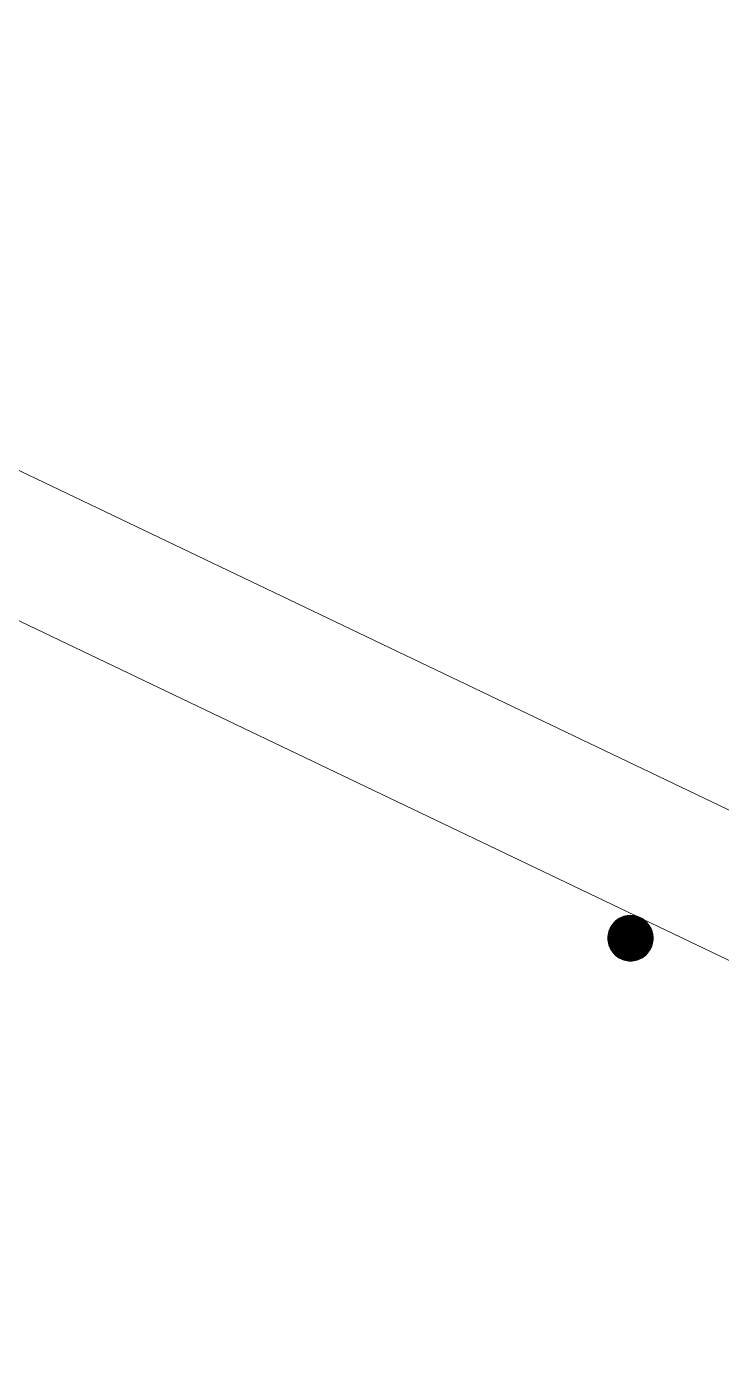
# Model space of a CAD drawing. Header units: centimetres. Extents: x 402 to 3875, y 442 to 2267.
# Drawn here: x 712.5 to 789.4, y 1870.6 to 2017.6 of the extents above; entities that cross this region are included whole.
import ezdxf

# ---------------------------------------------------------------- set-up
doc = ezdxf.new("R2010")
doc.units = ezdxf.units.CM
doc.layers.add('Columns of the Existing Mesh Walls', color=250, linetype='Continuous')

# ---------------------------------------------------------------- blocks, each defined once
blk = doc.blocks.new('Group_1')
at = {"layer": 'Columns of the Existing Mesh Walls', "lineweight": 20}
for p, q in [((220.82, 378.93), (221.13, 379.31)), ((220.82, 378.93, 190), (221.13, 379.31)), ((220.82, 378.93, 190), (221.13, 379.31, 190)), ((221.06, 379.25), (220.94, 379.1)), ((221.19, 379.38), (221.06, 379.25)), ((221.13, 379.31), (221.51, 379.62)), ((221.13, 379.31, 190), (221.51, 379.62)), ((221.13, 379.31, 190), (221.51, 379.62, 190)), ((221.13, 379.31), (221.13, 379.31, 190)), ((221.34, 379.5), (221.19, 379.38)), ((221.49, 379.61), (221.34, 379.5)), ((221.64, 379.71), (221.49, 379.61)), ((221.51, 379.62), (221.94, 379.86)), ((221.51, 379.62, 190), (221.94, 379.86)), ((221.51, 379.62, 190), (221.94, 379.86, 190)), ((221.51, 379.62), (221.51, 379.62, 190)), ((221.81, 379.8), (221.64, 379.71)), ((221.98, 379.87), (221.81, 379.8)), ((221.94, 379.86), (222.89, 380.05)), ((221.94, 379.86, 190), (222.89, 380.05)), ((221.94, 379.86, 190), (222.89, 380.05, 190)), ((221.94, 379.86), (221.94, 379.86, 190)), ((222.16, 379.93), (221.98, 379.87)), ((222.34, 379.98), (222.16, 379.93)), ((222.52, 380.02), (222.34, 379.98)), ((222.71, 380.04), (222.52, 380.02)), ((222.89, 380.05), (222.71, 380.04)), ((222.89, 380.05), (223.85, 379.86)), ((222.89, 380.05), (222.89, 380.05, 190)), ((222.89, 380.05, 190), (223.85, 379.86)), ((222.89, 380.05, 190), (223.85, 379.86, 190)), ((223.08, 380.04), (222.89, 380.05)), ((223.27, 380.02), (223.08, 380.04)), ((223.45, 379.98), (223.27, 380.02)), ((223.63, 379.93), (223.45, 379.98)), ((223.81, 379.87), (223.63, 379.93)), ((223.98, 379.8), (223.81, 379.87)), ((223.85, 379.86), (224.28, 379.62)), ((223.85, 379.86), (223.85, 379.86, 190)), ((223.85, 379.86, 190), (224.28, 379.62)), ((223.85, 379.86, 190), (224.28, 379.62, 190)), ((224.14, 379.71), (223.98, 379.8)), ((224.3, 379.61), (224.14, 379.71)), ((224.28, 379.62), (224.66, 379.31)), ((224.28, 379.62), (224.28, 379.62, 190)), ((224.28, 379.62, 190), (224.66, 379.31)), ((224.28, 379.62, 190), (224.66, 379.31, 190)), ((224.45, 379.5), (224.3, 379.61)), ((224.6, 379.38), (224.45, 379.5)), ((224.73, 379.25), (224.6, 379.38)), ((224.66, 379.31), (224.97, 378.93)), ((224.66, 379.31), (224.66, 379.31, 190)), ((224.66, 379.31, 190), (224.97, 378.93)), ((224.66, 379.31, 190), (224.97, 378.93, 190)), ((224.85, 379.1), (224.73, 379.25)), ((220.39, 377.55), (220.59, 378.5)), ((220.39, 377.55, 190), (220.59, 378.5)), ((220.39, 377.55, 190), (220.59, 378.5, 190)), ((220.42, 377.92), (220.4, 377.73)), ((220.46, 378.1), (220.42, 377.92)), ((220.51, 378.28), (220.46, 378.1)), ((220.57, 378.46), (220.51, 378.28)), ((220.64, 378.63), (220.57, 378.46)), ((220.59, 378.5), (220.82, 378.93)), ((220.59, 378.5, 190), (220.82, 378.93)), ((220.59, 378.5, 190), (220.82, 378.93, 190)), ((220.59, 378.5), (220.59, 378.5, 190)), ((220.73, 378.8), (220.64, 378.63)), ((220.83, 378.95), (220.73, 378.8)), ((220.82, 378.93), (220.82, 378.93, 190)), ((220.94, 379.1), (220.83, 378.95)), ((224.96, 378.95), (224.85, 379.1)), ((225.06, 378.8), (224.96, 378.95)), ((224.97, 378.93), (225.2, 378.5)), ((224.97, 378.93), (224.97, 378.93, 190)), ((224.97, 378.93, 190), (225.2, 378.5)), ((224.97, 378.93, 190), (225.2, 378.5, 190)), ((225.15, 378.63), (225.06, 378.8)), ((225.22, 378.46), (225.15, 378.63)), ((225.2, 378.5), (225.39, 377.55)), ((225.2, 378.5), (225.2, 378.5, 190)), ((225.2, 378.5, 190), (225.39, 377.55)), ((225.2, 378.5, 190), (225.39, 377.55, 190)), ((225.28, 378.28), (225.22, 378.46)), ((225.33, 378.1), (225.28, 378.28)), ((225.37, 377.92), (225.33, 378.1)), ((225.39, 377.73), (225.37, 377.92)), ((220.4, 377.73), (220.39, 377.55)), ((220.59, 376.59), (220.39, 377.55)), ((220.59, 376.59, 190), (220.39, 377.55)), ((220.39, 377.55), (220.39, 377.55, 190)), ((220.59, 376.59, 190), (220.39, 377.55, 190)), ((220.39, 377.55), (220.4, 377.36)), ((220.4, 377.36), (220.42, 377.17)), ((220.42, 377.17), (220.46, 376.99)), ((220.46, 376.99), (220.51, 376.81)), ((220.51, 376.81), (220.57, 376.63)), ((220.57, 376.63), (220.64, 376.46)), ((220.82, 376.16), (220.59, 376.59)), ((220.82, 376.16, 190), (220.59, 376.59)), ((220.59, 376.59), (220.59, 376.59, 190)), ((220.82, 376.16, 190), (220.59, 376.59, 190)), ((220.64, 376.46), (220.73, 376.3)), ((220.73, 376.3), (220.83, 376.14)), ((224.96, 376.14), (225.06, 376.3)), ((225.2, 376.59), (224.97, 376.16)), ((225.2, 376.59, 190), (224.97, 376.16)), ((225.2, 376.59, 190), (224.97, 376.16, 190)), ((225.06, 376.3), (225.15, 376.46)), ((225.15, 376.46), (225.22, 376.63)), ((225.39, 377.55), (225.2, 376.59)), ((225.39, 377.55, 190), (225.2, 376.59)), ((225.39, 377.55, 190), (225.2, 376.59, 190)), ((225.2, 376.59), (225.2, 376.59, 190)), ((225.22, 376.63), (225.28, 376.81)), ((225.28, 376.81), (225.33, 376.99)), ((225.33, 376.99), (225.37, 377.17)), ((225.37, 377.17), (225.39, 377.36)), ((225.39, 377.55), (225.39, 377.73)), ((225.39, 377.55), (225.39, 377.55, 190)), ((225.39, 377.36), (225.39, 377.55)), ((221.13, 375.78), (220.82, 376.16)), ((221.13, 375.78, 190), (220.82, 376.16)), ((220.82, 376.16), (220.82, 376.16, 190)), ((221.13, 375.78, 190), (220.82, 376.16, 190)), ((220.83, 376.14), (220.94, 375.99)), ((220.94, 375.99), (221.06, 375.85)), ((221.06, 375.85), (221.19, 375.71)), ((221.51, 375.47), (221.13, 375.78)), ((221.13, 375.78), (221.13, 375.78, 190)), ((221.51, 375.47, 190), (221.13, 375.78)), ((221.51, 375.47, 190), (221.13, 375.78, 190)), ((221.19, 375.71), (221.34, 375.59)), ((221.34, 375.59), (221.49, 375.48)), ((221.49, 375.48), (221.64, 375.38)), ((221.94, 375.24), (221.51, 375.47)), ((221.94, 375.24, 190), (221.51, 375.47)), ((221.51, 375.47), (221.51, 375.47, 190)), ((221.94, 375.24, 190), (221.51, 375.47, 190)), ((221.64, 375.38), (221.81, 375.29)), ((221.81, 375.29), (221.98, 375.22)), ((222.89, 375.05), (221.94, 375.24)), ((222.89, 375.05, 190), (221.94, 375.24)), ((221.94, 375.24), (221.94, 375.24, 190)), ((222.89, 375.05, 190), (221.94, 375.24, 190)), ((221.98, 375.22), (222.16, 375.16)), ((222.16, 375.16), (222.34, 375.11)), ((222.34, 375.11), (222.52, 375.07)), ((222.52, 375.07), (222.71, 375.05)), ((222.71, 375.05), (222.89, 375.05)), ((223.85, 375.24), (222.89, 375.05)), ((223.85, 375.24, 190), (222.89, 375.05)), ((223.85, 375.24, 190), (222.89, 375.05, 190)), ((222.89, 375.05), (222.89, 375.05, 190)), ((222.89, 375.05), (223.08, 375.05)), ((223.08, 375.05), (223.27, 375.07)), ((223.27, 375.07), (223.45, 375.11)), ((223.45, 375.11), (223.63, 375.16)), ((223.63, 375.16), (223.81, 375.22)), ((223.81, 375.22), (223.98, 375.29)), ((224.28, 375.47), (223.85, 375.24)), ((224.28, 375.47, 190), (223.85, 375.24)), ((224.28, 375.47, 190), (223.85, 375.24, 190)), ((223.85, 375.24), (223.85, 375.24, 190)), ((223.98, 375.29), (224.14, 375.38)), ((224.14, 375.38), (224.3, 375.48)), ((224.66, 375.78), (224.28, 375.47)), ((224.66, 375.78, 190), (224.28, 375.47)), ((224.66, 375.78, 190), (224.28, 375.47, 190)), ((224.28, 375.47), (224.28, 375.47, 190)), ((224.3, 375.48), (224.45, 375.59)), ((224.45, 375.59), (224.6, 375.71)), ((224.6, 375.71), (224.73, 375.85)), ((224.97, 376.16), (224.66, 375.78)), ((224.97, 376.16, 190), (224.66, 375.78)), ((224.97, 376.16, 190), (224.66, 375.78, 190)), ((224.66, 375.78), (224.66, 375.78, 190)), ((224.73, 375.85), (224.85, 375.99)), ((224.85, 375.99), (224.96, 376.14)), ((224.97, 376.16), (224.97, 376.16, 190))]:
    blk.add_line(p, q, dxfattribs=at)
at = {"layer": 'Columns of the Existing Mesh Walls', "color": 250, "lineweight": 20}
for points in [[(1683.97, 3473.09, 0), (36.01, 27.35, 0)], [(1697.51, 3466.62, 0), (49.55, 20.88, 0)]]:
    blk.add_polyline3d(points, dxfattribs=at)
at = {"layer": 'Columns of the Existing Mesh Walls', "lineweight": 20}
blk.add_polyline3d([(225.39, 377.55, 0), (225.32, 378.17, 0), (225.09, 378.75, 0), (224.72, 379.26, 0), (224.23, 379.66, 0), (223.67, 379.92, 0), (223.05, 380.04, 0), (222.43, 380, 0), (221.83, 379.81, 0), (221.3, 379.47, 0), (220.87, 379.02, 0), (220.57, 378.47, 0), (220.41, 377.86, 0), (220.41, 377.23, 0), (220.57, 376.63, 0), (220.87, 376.08, 0), (221.3, 375.62, 0), (221.83, 375.28, 0), (222.43, 375.09, 0), (223.05, 375.05, 0), (223.67, 375.17, 0), (224.23, 375.43, 0), (224.72, 375.83, 0), (225.09, 376.34, 0), (225.32, 376.92, 0), (225.39, 377.55, 0)], close=True, dxfattribs=at)
mesh = blk.add_polyface(dxfattribs=at)
corners = [(220.59, 378.5), (220.59, 376.59), (220.39, 377.55), (220.82, 378.93), (220.82, 376.16), (221.13, 379.31), (221.13, 375.78), (221.51, 379.62), (221.51, 375.47), (221.94, 379.86), (221.94, 375.24), (222.89, 380.05), (222.89, 375.05), (223.85, 379.86), (223.85, 375.24), (224.28, 379.62), (224.28, 375.47), (224.66, 379.31), (224.66, 375.78), (224.97, 378.93), (224.97, 376.16), (225.2, 378.5), (225.2, 376.59), (225.39, 377.55)]
mesh.append_faces([[corners[k] for k in face] for face in [(0, 1, 2), (22, 21, 23)]], dxfattribs={"vtx0": -1})
mesh.append_faces([[corners[k] for k in face] for face in [(1, 3, 4), (4, 5, 6), (6, 7, 8), (8, 9, 10), (10, 11, 12), (12, 13, 14), (14, 15, 16), (16, 17, 18), (18, 19, 20), (20, 21, 22)]], dxfattribs={"vtx0": -1, "vtx1": -1})
mesh.append_faces([[corners[k] for k in face] for face in [(1, 0, 3), (4, 3, 5), (6, 5, 7), (8, 7, 9), (10, 9, 11), (12, 11, 13), (14, 13, 15), (16, 15, 17), (18, 17, 19), (20, 19, 21)]], dxfattribs={"vtx0": -1, "vtx2": -1})
mesh = blk.add_polyface(dxfattribs=at)
corners = [(220.59, 376.59, 190), (220.59, 378.5, 190), (220.39, 377.55, 190), (220.82, 376.16, 190), (220.82, 378.93, 190), (221.13, 375.78, 190), (221.13, 379.31, 190), (221.51, 375.47, 190), (221.51, 379.62, 190), (221.94, 375.24, 190), (221.94, 379.86, 190), (222.89, 375.05, 190), (222.89, 380.05, 190), (223.85, 375.24, 190), (223.85, 379.86, 190), (224.28, 375.47, 190), (224.28, 379.62, 190), (224.66, 375.78, 190), (224.66, 379.31, 190), (224.97, 376.16, 190), (224.97, 378.93, 190), (225.2, 376.59, 190), (225.2, 378.5, 190), (225.39, 377.55, 190)]
mesh.append_faces([[corners[k] for k in face] for face in [(0, 1, 2), (22, 21, 23)]], dxfattribs={"vtx0": -1})
mesh.append_faces([[corners[k] for k in face] for face in [(1, 3, 4), (4, 5, 6), (6, 7, 8), (8, 9, 10), (10, 11, 12), (12, 13, 14), (14, 15, 16), (16, 17, 18), (18, 19, 20), (20, 21, 22)]], dxfattribs={"vtx0": -1, "vtx1": -1})
mesh.append_faces([[corners[k] for k in face] for face in [(1, 0, 3), (4, 3, 5), (6, 5, 7), (8, 7, 9), (10, 9, 11), (12, 11, 13), (14, 13, 15), (16, 15, 17), (18, 17, 19), (20, 19, 21)]], dxfattribs={"vtx0": -1, "vtx2": -1})
at = {"layer": 'Columns of the Existing Mesh Walls', "lineweight": 25}
mesh = blk.add_polyface(dxfattribs=at)
corners = [(220.4, 377.36), (220.4, 377.73), (220.39, 377.55), (220.42, 377.17), (220.42, 377.92), (220.46, 376.99), (220.46, 378.1), (220.51, 376.81), (220.51, 378.28), (220.57, 376.63), (220.57, 378.46), (220.64, 376.46), (220.64, 378.63), (220.73, 376.3), (220.73, 378.8), (220.83, 376.14), (220.83, 378.95), (220.94, 375.99), (220.94, 379.1), (221.06, 375.85), (221.06, 379.25), (221.19, 375.71), (221.19, 379.38), (221.34, 375.59), (221.34, 379.5), (221.49, 375.48), (221.49, 379.61), (221.64, 375.38), (221.64, 379.71), (221.81, 375.29), (221.81, 379.8), (221.98, 375.22), (221.98, 379.87), (222.16, 375.16), (222.16, 379.93), (222.34, 375.11), (222.34, 379.98), (222.52, 375.07), (222.52, 380.02), (222.71, 375.05), (222.71, 380.04), (222.89, 375.05), (222.89, 380.05), (223.08, 375.05), (223.08, 380.04), (223.27, 375.07), (223.27, 380.02), (223.45, 375.11), (223.45, 379.98), (223.63, 375.16), (223.63, 379.93), (223.81, 375.22), (223.81, 379.87), (223.98, 375.29), (223.98, 379.8), (224.14, 375.38), (224.14, 379.71), (224.3, 375.48), (224.3, 379.61), (224.45, 375.59), (224.45, 379.5), (224.6, 375.71), (224.6, 379.38), (224.73, 375.85), (224.73, 379.25), (224.85, 375.99), (224.85, 379.1), (224.96, 376.14), (224.96, 378.95), (225.06, 376.3), (225.06, 378.8), (225.15, 376.46), (225.15, 378.63), (225.22, 376.63), (225.22, 378.46), (225.28, 376.81), (225.28, 378.28), (225.33, 376.99), (225.33, 378.1), (225.37, 377.17), (225.37, 377.92), (225.39, 377.36), (225.39, 377.73), (225.39, 377.55)]
mesh.append_faces([[corners[k] for k in face] for face in [(0, 1, 2), (82, 81, 83)]], dxfattribs={"vtx0": -1})
mesh.append_faces([[corners[k] for k in face] for face in [(1, 3, 4), (4, 5, 6), (6, 7, 8), (8, 9, 10), (10, 11, 12), (12, 13, 14), (14, 15, 16), (16, 17, 18), (18, 19, 20), (20, 21, 22), (22, 23, 24), (24, 25, 26), (26, 27, 28), (28, 29, 30), (30, 31, 32), (32, 33, 34), (34, 35, 36), (36, 37, 38), (38, 39, 40), (40, 41, 42), (42, 43, 44), (44, 45, 46), (46, 47, 48), (48, 49, 50), (50, 51, 52), (52, 53, 54), (54, 55, 56), (56, 57, 58), (58, 59, 60), (60, 61, 62), (62, 63, 64), (64, 65, 66), (66, 67, 68), (68, 69, 70), (70, 71, 72), (72, 73, 74), (74, 75, 76), (76, 77, 78), (78, 79, 80), (80, 81, 82)]], dxfattribs={"vtx0": -1, "vtx1": -1})
mesh.append_faces([[corners[k] for k in face] for face in [(1, 0, 3), (4, 3, 5), (6, 5, 7), (8, 7, 9), (10, 9, 11), (12, 11, 13), (14, 13, 15), (16, 15, 17), (18, 17, 19), (20, 19, 21), (22, 21, 23), (24, 23, 25), (26, 25, 27), (28, 27, 29), (30, 29, 31), (32, 31, 33), (34, 33, 35), (36, 35, 37), (38, 37, 39), (40, 39, 41), (42, 41, 43), (44, 43, 45), (46, 45, 47), (48, 47, 49), (50, 49, 51), (52, 51, 53), (54, 53, 55), (56, 55, 57), (58, 57, 59), (60, 59, 61), (62, 61, 63), (64, 63, 65), (66, 65, 67), (68, 67, 69), (70, 69, 71), (72, 71, 73), (74, 73, 75), (76, 75, 77), (78, 77, 79), (80, 79, 81)]], dxfattribs={"vtx0": -1, "vtx2": -1})
at = {"layer": 'Columns of the Existing Mesh Walls', "lineweight": 20}
mesh = blk.add_polyface(dxfattribs=at)
corners = [(221.13, 379.31), (220.82, 378.93), (220.82, 378.93, 190)]
mesh.append_faces([[corners[k] for k in face] for face in [(0, 1, 2)]])
mesh = blk.add_polyface(dxfattribs=at)
corners = [(221.13, 379.31), (220.82, 378.93, 190), (221.13, 379.31, 190)]
mesh.append_faces([[corners[k] for k in face] for face in [(0, 1, 2)]])
mesh = blk.add_polyface(dxfattribs=at)
corners = [(221.13, 379.31, 190), (221.51, 379.62), (221.13, 379.31)]
mesh.append_faces([[corners[k] for k in face] for face in [(0, 1, 2)]])
mesh = blk.add_polyface(dxfattribs=at)
corners = [(221.51, 379.62, 190), (221.51, 379.62), (221.13, 379.31, 190)]
mesh.append_faces([[corners[k] for k in face] for face in [(0, 1, 2)]])
mesh = blk.add_polyface(dxfattribs=at)
corners = [(221.51, 379.62, 190), (221.94, 379.86), (221.51, 379.62)]
mesh.append_faces([[corners[k] for k in face] for face in [(0, 1, 2)]])
mesh = blk.add_polyface(dxfattribs=at)
corners = [(221.94, 379.86, 190), (221.94, 379.86), (221.51, 379.62, 190)]
mesh.append_faces([[corners[k] for k in face] for face in [(0, 1, 2)]])
mesh = blk.add_polyface(dxfattribs=at)
corners = [(221.94, 379.86, 190), (222.89, 380.05), (221.94, 379.86)]
mesh.append_faces([[corners[k] for k in face] for face in [(0, 1, 2)]])
mesh = blk.add_polyface(dxfattribs=at)
corners = [(222.89, 380.05, 190), (222.89, 380.05), (221.94, 379.86, 190)]
mesh.append_faces([[corners[k] for k in face] for face in [(0, 1, 2)]])
mesh = blk.add_polyface(dxfattribs=at)
corners = [(222.89, 380.05, 190), (223.85, 379.86), (222.89, 380.05)]
mesh.append_faces([[corners[k] for k in face] for face in [(0, 1, 2)]])
mesh = blk.add_polyface(dxfattribs=at)
corners = [(223.85, 379.86, 190), (223.85, 379.86), (222.89, 380.05, 190)]
mesh.append_faces([[corners[k] for k in face] for face in [(0, 1, 2)]])
mesh = blk.add_polyface(dxfattribs=at)
corners = [(223.85, 379.86, 190), (224.28, 379.62), (223.85, 379.86)]
mesh.append_faces([[corners[k] for k in face] for face in [(0, 1, 2)]])
mesh = blk.add_polyface(dxfattribs=at)
corners = [(224.28, 379.62, 190), (224.28, 379.62), (223.85, 379.86, 190)]
mesh.append_faces([[corners[k] for k in face] for face in [(0, 1, 2)]])
mesh = blk.add_polyface(dxfattribs=at)
corners = [(224.28, 379.62, 190), (224.66, 379.31), (224.28, 379.62)]
mesh.append_faces([[corners[k] for k in face] for face in [(0, 1, 2)]])
mesh = blk.add_polyface(dxfattribs=at)
corners = [(224.66, 379.31, 190), (224.66, 379.31), (224.28, 379.62, 190)]
mesh.append_faces([[corners[k] for k in face] for face in [(0, 1, 2)]])
mesh = blk.add_polyface(dxfattribs=at)
corners = [(224.66, 379.31, 190), (224.97, 378.93), (224.66, 379.31)]
mesh.append_faces([[corners[k] for k in face] for face in [(0, 1, 2)]])
mesh = blk.add_polyface(dxfattribs=at)
corners = [(224.66, 379.31, 190), (224.97, 378.93, 190), (224.97, 378.93)]
mesh.append_faces([[corners[k] for k in face] for face in [(0, 1, 2)]])
mesh = blk.add_polyface(dxfattribs=at)
corners = [(220.59, 378.5), (220.39, 377.55), (220.39, 377.55, 190)]
mesh.append_faces([[corners[k] for k in face] for face in [(0, 1, 2)]])
mesh = blk.add_polyface(dxfattribs=at)
corners = [(220.59, 378.5), (220.39, 377.55, 190), (220.59, 378.5, 190)]
mesh.append_faces([[corners[k] for k in face] for face in [(0, 1, 2)]])
mesh = blk.add_polyface(dxfattribs=at)
corners = [(220.82, 378.93), (220.59, 378.5), (220.59, 378.5, 190)]
mesh.append_faces([[corners[k] for k in face] for face in [(0, 1, 2)]])
mesh = blk.add_polyface(dxfattribs=at)
corners = [(220.82, 378.93), (220.59, 378.5, 190), (220.82, 378.93, 190)]
mesh.append_faces([[corners[k] for k in face] for face in [(0, 1, 2)]])
mesh = blk.add_polyface(dxfattribs=at)
corners = [(224.97, 378.93, 190), (225.2, 378.5), (224.97, 378.93)]
mesh.append_faces([[corners[k] for k in face] for face in [(0, 1, 2)]])
mesh = blk.add_polyface(dxfattribs=at)
corners = [(224.97, 378.93, 190), (225.2, 378.5, 190), (225.2, 378.5)]
mesh.append_faces([[corners[k] for k in face] for face in [(0, 1, 2)]])
mesh = blk.add_polyface(dxfattribs=at)
corners = [(225.2, 378.5, 190), (225.39, 377.55), (225.2, 378.5)]
mesh.append_faces([[corners[k] for k in face] for face in [(0, 1, 2)]])
mesh = blk.add_polyface(dxfattribs=at)
corners = [(225.2, 378.5, 190), (225.39, 377.55, 190), (225.39, 377.55)]
mesh.append_faces([[corners[k] for k in face] for face in [(0, 1, 2)]])
mesh = blk.add_polyface(dxfattribs=at)
corners = [(220.39, 377.55), (220.59, 376.59), (220.59, 376.59, 190)]
mesh.append_faces([[corners[k] for k in face] for face in [(0, 1, 2)]])
mesh = blk.add_polyface(dxfattribs=at)
corners = [(220.39, 377.55), (220.59, 376.59, 190), (220.39, 377.55, 190)]
mesh.append_faces([[corners[k] for k in face] for face in [(0, 1, 2)]])
mesh = blk.add_polyface(dxfattribs=at)
corners = [(220.59, 376.59), (220.82, 376.16), (220.82, 376.16, 190)]
mesh.append_faces([[corners[k] for k in face] for face in [(0, 1, 2)]])
mesh = blk.add_polyface(dxfattribs=at)
corners = [(220.59, 376.59), (220.82, 376.16, 190), (220.59, 376.59, 190)]
mesh.append_faces([[corners[k] for k in face] for face in [(0, 1, 2)]])
mesh = blk.add_polyface(dxfattribs=at)
corners = [(225.2, 376.59, 190), (224.97, 376.16), (225.2, 376.59)]
mesh.append_faces([[corners[k] for k in face] for face in [(0, 1, 2)]])
mesh = blk.add_polyface(dxfattribs=at)
corners = [(225.2, 376.59, 190), (224.97, 376.16, 190), (224.97, 376.16)]
mesh.append_faces([[corners[k] for k in face] for face in [(0, 1, 2)]])
mesh = blk.add_polyface(dxfattribs=at)
corners = [(225.39, 377.55, 190), (225.2, 376.59), (225.39, 377.55)]
mesh.append_faces([[corners[k] for k in face] for face in [(0, 1, 2)]])
mesh = blk.add_polyface(dxfattribs=at)
corners = [(225.39, 377.55, 190), (225.2, 376.59, 190), (225.2, 376.59)]
mesh.append_faces([[corners[k] for k in face] for face in [(0, 1, 2)]])
mesh = blk.add_polyface(dxfattribs=at)
corners = [(220.82, 376.16), (221.13, 375.78), (221.13, 375.78, 190)]
mesh.append_faces([[corners[k] for k in face] for face in [(0, 1, 2)]])
mesh = blk.add_polyface(dxfattribs=at)
corners = [(220.82, 376.16), (221.13, 375.78, 190), (220.82, 376.16, 190)]
mesh.append_faces([[corners[k] for k in face] for face in [(0, 1, 2)]])
mesh = blk.add_polyface(dxfattribs=at)
corners = [(221.51, 375.47, 190), (221.13, 375.78), (221.51, 375.47)]
mesh.append_faces([[corners[k] for k in face] for face in [(0, 1, 2)]])
mesh = blk.add_polyface(dxfattribs=at)
corners = [(221.13, 375.78, 190), (221.13, 375.78), (221.51, 375.47, 190)]
mesh.append_faces([[corners[k] for k in face] for face in [(0, 1, 2)]])
mesh = blk.add_polyface(dxfattribs=at)
corners = [(221.94, 375.24, 190), (221.51, 375.47), (221.94, 375.24)]
mesh.append_faces([[corners[k] for k in face] for face in [(0, 1, 2)]])
mesh = blk.add_polyface(dxfattribs=at)
corners = [(221.51, 375.47, 190), (221.51, 375.47), (221.94, 375.24, 190)]
mesh.append_faces([[corners[k] for k in face] for face in [(0, 1, 2)]])
mesh = blk.add_polyface(dxfattribs=at)
corners = [(222.89, 375.05, 190), (221.94, 375.24), (222.89, 375.05)]
mesh.append_faces([[corners[k] for k in face] for face in [(0, 1, 2)]])
mesh = blk.add_polyface(dxfattribs=at)
corners = [(221.94, 375.24, 190), (221.94, 375.24), (222.89, 375.05, 190)]
mesh.append_faces([[corners[k] for k in face] for face in [(0, 1, 2)]])
mesh = blk.add_polyface(dxfattribs=at)
corners = [(223.85, 375.24, 190), (222.89, 375.05), (223.85, 375.24)]
mesh.append_faces([[corners[k] for k in face] for face in [(0, 1, 2)]])
mesh = blk.add_polyface(dxfattribs=at)
corners = [(222.89, 375.05, 190), (222.89, 375.05), (223.85, 375.24, 190)]
mesh.append_faces([[corners[k] for k in face] for face in [(0, 1, 2)]])
mesh = blk.add_polyface(dxfattribs=at)
corners = [(224.28, 375.47, 190), (223.85, 375.24), (224.28, 375.47)]
mesh.append_faces([[corners[k] for k in face] for face in [(0, 1, 2)]])
mesh = blk.add_polyface(dxfattribs=at)
corners = [(223.85, 375.24, 190), (223.85, 375.24), (224.28, 375.47, 190)]
mesh.append_faces([[corners[k] for k in face] for face in [(0, 1, 2)]])
mesh = blk.add_polyface(dxfattribs=at)
corners = [(224.66, 375.78, 190), (224.28, 375.47), (224.66, 375.78)]
mesh.append_faces([[corners[k] for k in face] for face in [(0, 1, 2)]])
mesh = blk.add_polyface(dxfattribs=at)
corners = [(224.28, 375.47, 190), (224.28, 375.47), (224.66, 375.78, 190)]
mesh.append_faces([[corners[k] for k in face] for face in [(0, 1, 2)]])
mesh = blk.add_polyface(dxfattribs=at)
corners = [(224.97, 376.16, 190), (224.66, 375.78), (224.97, 376.16)]
mesh.append_faces([[corners[k] for k in face] for face in [(0, 1, 2)]])
mesh = blk.add_polyface(dxfattribs=at)
corners = [(224.97, 376.16, 190), (224.66, 375.78, 190), (224.66, 375.78)]
mesh.append_faces([[corners[k] for k in face] for face in [(0, 1, 2)]])

msp = doc.modelspace()

# ---------------------------------------------------------------- block references
at = {"layer": 'Columns of the Existing Mesh Walls', "lineweight": 20, "rotation": 270}
msp.add_blockref('Group_1', (401.81, 2139.52), dxfattribs=at)

doc.saveas('drawing.dxf')
